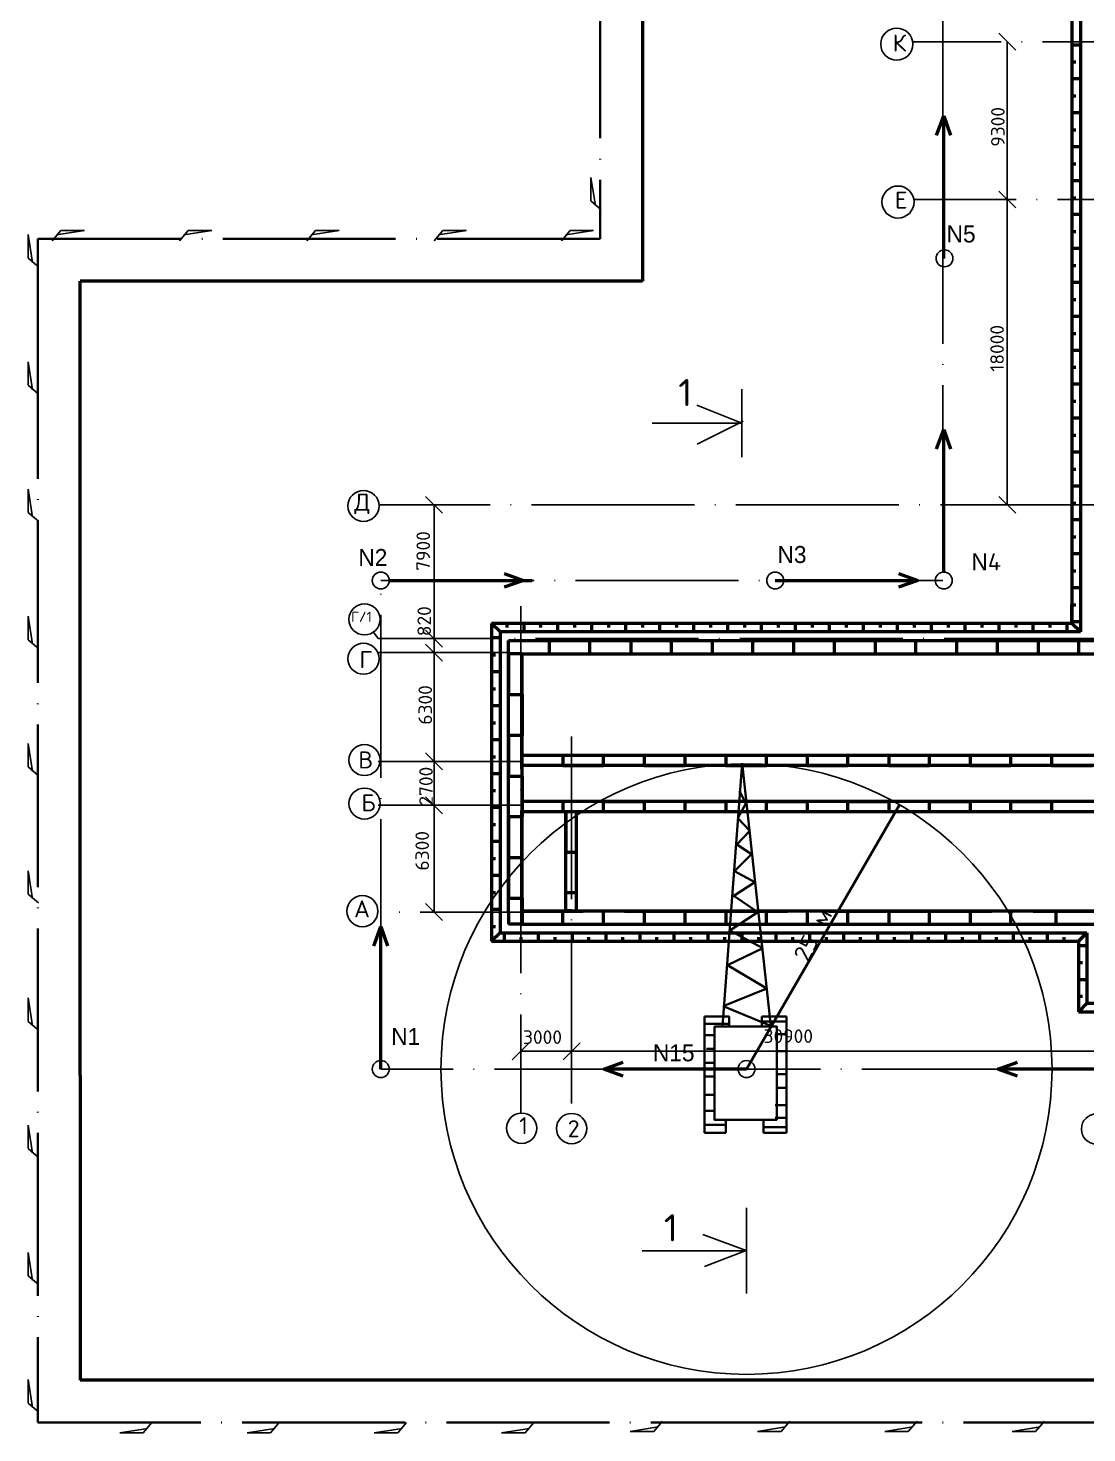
# Model space of a CAD drawing. Header units: millimetres. Extents: x 707 to 5070, y -235 to 1028.
# Drawn here: x 4417.4 to 4573.3, y 48.1 to 255.1 of the extents above; entities that cross this region are included whole.
import ezdxf

# ---------------------------------------------------------------- set-up
doc = ezdxf.new("R2010")
doc.units = ezdxf.units.MM
doc.linetypes.add('ACAD_ISO04W100', pattern=[30, 24, -3, 0, -3])

msp = doc.modelspace()

# ---------------------------------------------------------------- linework, layer by layer
at = {"linetype": 'ACAD_ISO04W100', "lineweight": 35}
for p, q in [((4501.6167, 262.8947), (4501.6167, 224.0982)), ((4418.8197, 224.0982), (4418.8197, 212.7232)), ((4470.0697, 224.0982), (4418.8197, 224.0982)), ((4501.6167, 224.0982), (4470.0697, 224.0982)), ((4418.8197, 212.7232), (4418.8197, 49.6118)), ((4418.8197, 49.6118), (4525.041, 49.6118)), ((4525.041, 49.6118), (4741.0167, 49.6118))]:
    msp.add_line(p, q, dxfattribs=at)
at = {"lineweight": 50}
for p, q in [((4507.8667, 262.8947), (4507.8667, 217.8482)), ((4571.1123, 257.4311), (4571.1123, 167.4061)), ((4572.3623, 256.1811), (4572.3623, 166.1561)), ((4572.3623, 252.6485), (4571.1123, 252.6485)), ((4571.1123, 250.1485), (4571.7123, 250.1485)), ((4572.3623, 247.6485), (4571.1123, 247.6485)), ((4571.1123, 245.1485), (4571.7123, 245.1485)), ((4572.3623, 242.6485), (4571.1123, 242.6485)), ((4551.189, 239.3746), (4552.2396, 242.2295)), ((4552.2396, 221.2051), (4552.2396, 242.2295)), ((4552.2396, 242.2295), (4553.2364, 239.3746)), ((4571.1123, 240.1485), (4571.7123, 240.1485)), ((4572.3623, 237.6485), (4571.1123, 237.6485)), ((4571.1123, 235.1485), (4571.7123, 235.1485)), ((4572.3623, 232.6485), (4571.1123, 232.6485)), ((4571.1123, 230.1485), (4571.7123, 230.1485)), ((4572.3623, 227.6485), (4571.1123, 227.6485)), ((4571.1123, 225.1485), (4571.7123, 225.1485)), ((4572.3623, 222.6485), (4571.1123, 222.6485)), ((4571.1123, 220.1485), (4571.7123, 220.1485)), ((4425.0697, 100.8482), (4425.0697, 217.8482)), ((4470.0697, 217.8482), (4425.0697, 217.8482)), ((4507.8667, 217.8482), (4469.4976, 217.8445)), ((4572.3623, 217.6485), (4571.1123, 217.6485)), ((4571.1123, 215.1485), (4571.7123, 215.1485)), ((4572.3623, 212.6485), (4571.1123, 212.6485)), ((4571.1123, 210.1485), (4571.7123, 210.1485)), ((4572.3623, 207.6485), (4571.1123, 207.6485)), ((4571.1123, 205.1485), (4571.7123, 205.1485)), ((4572.3623, 202.6485), (4571.1123, 202.6485)), ((4571.1123, 200.1485), (4571.7123, 200.1485)), ((4572.3623, 197.6485), (4571.1123, 197.6485)), ((4551.189, 193.1487), (4552.2396, 196.0036)), ((4552.2396, 196.0036), (4553.2364, 193.1487)), ((4552.2396, 174.9792), (4552.2396, 196.0036)), ((4571.1123, 195.1485), (4571.7123, 195.1485)), ((4572.3623, 192.6485), (4571.1123, 192.6485)), ((4571.1123, 190.1485), (4571.7123, 190.1485)), ((4572.3623, 187.6485), (4571.1123, 187.6485)), ((4571.1123, 185.1485), (4571.7123, 185.1485)), ((4572.3623, 182.6485), (4571.1123, 182.6485)), ((4571.1123, 180.1485), (4571.7123, 180.1485)), ((4572.3623, 177.6485), (4571.1123, 177.6485)), ((4487.4983, 174.7798), (4490.3532, 173.7292)), ((4545.5915, 174.7798), (4548.4464, 173.7292)), ((4571.1123, 175.1485), (4571.7123, 175.1485)), ((4470.5788, 173.7292), (4491.6032, 173.7292)), ((4490.3532, 173.7292), (4487.4983, 172.7324)), ((4527.422, 173.7292), (4548.4464, 173.7292)), ((4548.4464, 173.7292), (4545.5915, 172.7324)), ((4572.3623, 172.6485), (4571.1123, 172.6485)), ((4571.1123, 167.6485), (4571.1123, 170.1485)), ((4571.1123, 170.1485), (4571.7123, 170.1485)), ((4486.8873, 167.4061), (4485.6373, 167.4061)), ((4485.6373, 167.4061), (4485.6373, 120.5561)), ((4486.8873, 166.1561), (4485.6373, 167.4061)), ((4571.1123, 167.4061), (4486.8873, 167.4061)), ((4488.1373, 166.1561), (4486.8873, 166.1561)), ((4486.8873, 166.1561), (4486.8873, 123.0561)), ((4487.8715, 167.4061), (4487.8715, 166.8061)), ((4572.3623, 166.1561), (4488.1373, 166.1561)), ((4490.3715, 167.4061), (4490.3715, 166.1561)), ((4492.8715, 167.4061), (4492.8715, 166.8061)), ((4495.3715, 167.4061), (4495.3715, 166.1561)), ((4497.8715, 167.4061), (4497.8715, 166.8061)), ((4500.3715, 167.4061), (4500.3715, 166.1561)), ((4502.8715, 167.4061), (4502.8715, 166.8061)), ((4505.3715, 167.4061), (4505.3715, 166.1561)), ((4507.8715, 167.4061), (4507.8715, 166.8061)), ((4510.3715, 167.4061), (4510.3715, 166.1561)), ((4512.8715, 167.4061), (4512.8715, 166.8061)), ((4515.3715, 167.4061), (4515.3715, 166.1561)), ((4517.8715, 167.4061), (4517.8715, 166.8061)), ((4520.3715, 167.4061), (4520.3715, 166.1561)), ((4522.8715, 167.4061), (4522.8715, 166.8061)), ((4525.3715, 167.4061), (4525.3715, 166.1561)), ((4527.8715, 167.4061), (4527.8715, 166.8061)), ((4530.3715, 167.4061), (4530.3715, 166.1561)), ((4532.8715, 167.4061), (4532.8715, 166.8061)), ((4535.3715, 167.4061), (4535.3715, 166.1561)), ((4537.8715, 167.4061), (4537.8715, 166.8061)), ((4540.3715, 167.4061), (4540.3715, 166.1561)), ((4542.8715, 167.4061), (4542.8715, 166.8061)), ((4545.3715, 167.4061), (4545.3715, 166.1561)), ((4547.8715, 167.4061), (4547.8715, 166.8061)), ((4550.3715, 167.4061), (4550.3715, 166.1561)), ((4552.8715, 167.4061), (4552.8715, 166.8061)), ((4555.3715, 167.4061), (4555.3715, 166.1561)), ((4557.8715, 167.4061), (4557.8715, 166.8061)), ((4560.3715, 167.4061), (4560.3715, 166.1561)), ((4562.8715, 167.4061), (4562.8715, 166.8061)), ((4565.3715, 167.4061), (4565.3715, 166.1561)), ((4570.3715, 167.4061), (4567.8715, 167.4061)), ((4567.8715, 167.4061), (4567.8715, 166.8061)), ((4570.3715, 167.4061), (4570.3715, 166.1561)), ((4572.3623, 167.6485), (4571.1123, 167.6485)), ((4572.3623, 166.1561), (4571.1123, 167.4061)), ((4486.8873, 165.256), (4485.6373, 165.256)), ((4485.6373, 165.256), (4485.6373, 162.756)), ((4488.1373, 164.9061), (4494.1373, 164.9061)), ((4488.1373, 164.9061), (4676.6373, 164.9061)), ((4488.1373, 163.1061), (4488.1373, 164.9061)), ((4494.1373, 164.9061), (4494.1373, 162.9061)), ((4500.1373, 164.9061), (4506.1373, 164.9061)), ((4500.1373, 162.9061), (4500.1373, 164.9061)), ((4506.1373, 164.9061), (4506.1373, 162.9061)), ((4512.1373, 164.9061), (4518.1373, 164.9061)), ((4512.1373, 162.9061), (4512.1373, 164.9061)), ((4518.1373, 164.9061), (4518.1373, 162.9061)), ((4524.1373, 164.9061), (4530.1373, 164.9061)), ((4524.1373, 162.9061), (4524.1373, 164.9061)), ((4530.1373, 164.9061), (4530.1373, 162.9061)), ((4536.1373, 164.9061), (4542.1373, 164.9061)), ((4536.1373, 162.9061), (4536.1373, 164.9061)), ((4542.1373, 164.9061), (4542.1373, 162.9061)), ((4548.1373, 164.9061), (4554.1373, 164.9061)), ((4548.1373, 162.9061), (4548.1373, 164.9061)), ((4554.1373, 164.9061), (4554.1373, 162.9061)), ((4560.1373, 164.9061), (4566.1373, 164.9061)), ((4560.1373, 162.9061), (4560.1373, 164.9061)), ((4566.1373, 164.9061), (4566.1373, 162.9061)), ((4572.1373, 164.9061), (4578.1373, 164.9061)), ((4572.1373, 162.9061), (4572.1373, 164.9061)), ((4485.6373, 162.756), (4486.2373, 162.756)), ((4488.1373, 124.8561), (4488.1373, 163.1061)), ((4488.1373, 162.9061), (4488.1373, 156.9061)), ((4490.1373, 162.9061), (4488.1373, 162.9061)), ((4490.1373, 162.9061), (4674.6373, 162.9061)), ((4490.1373, 125.0561), (4490.1373, 162.9061)), ((4494.1373, 162.9061), (4500.1373, 162.9061)), ((4506.1373, 162.9061), (4512.1373, 162.9061)), ((4518.1373, 162.9061), (4524.1373, 162.9061)), ((4530.1373, 162.9061), (4536.1373, 162.9061)), ((4542.1373, 162.9061), (4548.1373, 162.9061)), ((4554.1373, 162.9061), (4560.1373, 162.9061)), ((4566.1373, 162.9061), (4572.1373, 162.9061)), ((4486.8873, 160.256), (4485.6373, 160.256)), ((4485.6373, 157.756), (4486.2373, 157.756)), ((4488.1373, 156.9061), (4490.1373, 156.9061)), ((4490.1373, 156.9061), (4490.1373, 150.9061)), ((4486.8873, 155.256), (4485.6373, 155.256)), ((4485.6373, 152.756), (4486.2373, 152.756)), ((4486.8873, 150.256), (4485.6373, 150.256)), ((4488.1373, 150.9061), (4488.1373, 144.9061)), ((4490.1373, 150.9061), (4488.1373, 150.9061)), ((4485.6373, 147.756), (4486.2373, 147.756)), ((4490.1373, 147.9811), (4496.1373, 147.9811)), ((4490.1373, 147.9811), (4658.3373, 147.9811)), ((4496.1373, 147.9811), (4496.1373, 146.4811)), ((4502.1373, 147.9811), (4508.1373, 147.9811)), ((4502.1373, 146.4811), (4502.1373, 147.9811)), ((4508.1373, 147.9811), (4508.1373, 146.4811)), ((4514.1373, 147.9811), (4520.1373, 147.9811)), ((4514.1373, 146.4811), (4514.1373, 147.9811)), ((4520.1373, 147.9811), (4520.1373, 146.4811)), ((4526.1373, 147.9811), (4532.1373, 147.9811)), ((4526.1373, 146.4811), (4526.1373, 147.9811)), ((4532.1373, 147.9811), (4532.1373, 146.4811)), ((4538.1373, 147.9811), (4544.1373, 147.9811)), ((4538.1373, 146.4811), (4538.1373, 147.9811)), ((4544.1373, 147.9811), (4544.1373, 146.4811)), ((4550.1373, 147.9811), (4556.1373, 147.9811)), ((4550.1373, 146.4811), (4550.1373, 147.9811)), ((4556.1373, 147.9811), (4556.1373, 146.4811)), ((4562.1373, 147.9811), (4568.1373, 147.9811)), ((4562.1373, 146.4811), (4562.1373, 147.9811)), ((4568.1373, 147.9811), (4568.1373, 146.4811)), ((4486.8873, 145.256), (4485.6373, 145.256)), ((4658.3373, 146.4811), (4490.1373, 146.4811)), ((4496.1373, 146.4811), (4502.1373, 146.4811)), ((4508.1373, 146.4811), (4514.1373, 146.4811)), ((4520.1373, 146.4811), (4526.1373, 146.4811)), ((4532.1373, 146.4811), (4538.1373, 146.4811)), ((4544.1373, 146.4811), (4550.1373, 146.4811)), ((4556.1373, 146.4811), (4562.1373, 146.4811)), ((4568.1373, 146.4811), (4574.1373, 146.4811)), ((4488.1373, 144.9061), (4490.1373, 144.9061)), ((4490.1373, 144.9061), (4490.1373, 138.9061)), ((4485.6373, 142.756), (4486.2373, 142.756)), ((4658.3373, 141.1811), (4490.1373, 141.1811)), ((4496.1373, 141.1811), (4496.1373, 139.6811)), ((4502.1373, 139.6811), (4502.1373, 141.1811)), ((4502.1373, 141.1811), (4508.1373, 141.1811)), ((4508.1373, 141.1811), (4508.1373, 139.6811)), ((4514.1373, 139.6811), (4514.1373, 141.1811)), ((4514.1373, 141.1811), (4520.1373, 141.1811)), ((4520.1373, 141.1811), (4520.1373, 139.6811)), ((4526.1373, 139.6811), (4526.1373, 141.1811)), ((4526.1373, 141.1811), (4532.1373, 141.1811)), ((4532.1373, 141.1811), (4532.1373, 139.6811)), ((4538.1373, 139.6811), (4538.1373, 141.1811)), ((4538.1373, 141.1811), (4544.1373, 141.1811)), ((4544.1373, 141.1811), (4544.1373, 139.6811)), ((4550.1373, 139.6811), (4550.1373, 141.1811)), ((4550.1373, 141.1811), (4556.1373, 141.1811)), ((4556.1373, 141.1811), (4556.1373, 139.6811)), ((4562.1373, 139.6811), (4562.1373, 141.1811)), ((4562.1373, 141.1811), (4568.1373, 141.1811)), ((4568.1373, 141.1811), (4568.1373, 139.6811)), ((4486.8873, 140.256), (4485.6373, 140.256)), ((4488.1373, 138.9061), (4488.1373, 132.9061)), ((4490.1373, 138.9061), (4488.1373, 138.9061)), ((4490.1373, 140.6061), (4490.1373, 139.6811)), ((4490.1373, 139.6811), (4658.3373, 139.6811)), ((4496.1373, 139.6811), (4502.1373, 139.6811)), ((4496.5998, 139.6811), (4496.5998, 133.6811)), ((4496.5998, 139.6811), (4498.0998, 139.6811)), ((4496.5998, 125.0561), (4496.5998, 139.6811)), ((4498.0998, 139.6811), (4498.0998, 125.0561)), ((4508.1373, 139.6811), (4514.1373, 139.6811)), ((4520.1373, 139.6811), (4526.1373, 139.6811)), ((4532.1373, 139.6811), (4538.1373, 139.6811)), ((4544.1373, 139.6811), (4550.1373, 139.6811)), ((4556.1373, 139.6811), (4562.1373, 139.6811)), ((4568.1373, 139.6811), (4574.1373, 139.6811)), ((4485.6373, 137.756), (4486.2373, 137.756)), ((4486.8873, 135.256), (4485.6373, 135.256)), ((4485.6373, 132.756), (4486.2373, 132.756)), ((4488.1373, 132.9061), (4488.1373, 126.9061)), ((4488.1373, 132.9061), (4490.1373, 132.9061)), ((4496.5998, 133.6811), (4498.0998, 133.6811)), ((4498.0998, 133.6811), (4498.0998, 127.6811)), ((4486.8873, 130.256), (4485.6373, 130.256)), ((4485.6373, 127.756), (4486.2373, 127.756)), ((4488.1373, 126.9061), (4490.1373, 126.9061)), ((4490.1373, 126.9061), (4490.1373, 123.9061)), ((4498.0998, 127.6811), (4496.5998, 127.6811)), ((4486.8873, 125.256), (4485.6373, 125.256)), ((4488.1373, 124.8561), (4488.1373, 123.0561)), ((4490.1373, 125.0561), (4574.5748, 125.0561)), ((4496.1373, 123.0561), (4496.1373, 125.0561)), ((4497.4373, 125.0561), (4496.5998, 125.0561)), ((4502.1373, 125.0561), (4508.1373, 125.0561)), ((4502.1373, 123.0561), (4502.1373, 125.0561)), ((4508.1373, 125.0561), (4508.1373, 123.0561)), ((4514.1373, 125.0561), (4520.1373, 125.0561)), ((4514.1373, 123.0561), (4514.1373, 125.0561)), ((4520.1373, 125.0561), (4520.1373, 123.0561)), ((4526.1373, 125.0561), (4532.1373, 125.0561)), ((4526.1373, 123.0561), (4526.1373, 125.0561)), ((4532.1373, 125.0561), (4532.1373, 123.0561)), ((4538.1373, 125.0561), (4544.1373, 125.0561)), ((4538.1373, 123.0561), (4538.1373, 125.0561)), ((4544.1373, 125.0561), (4544.1373, 123.0561)), ((4550.1373, 125.0561), (4556.1373, 125.0561)), ((4550.1373, 123.0561), (4550.1373, 125.0561)), ((4556.1373, 125.0561), (4556.1373, 123.0561)), ((4562.1373, 125.0561), (4568.1373, 125.0561)), ((4562.1373, 123.0561), (4562.1373, 125.0561)), ((4568.7423, 125.0561), (4568.7423, 123.0561)), ((4468.2782, 119.8987), (4469.3288, 122.7536)), ((4469.3288, 122.7536), (4470.3256, 119.8987)), ((4469.3359, 101.7292), (4469.3359, 122.7536)), ((4485.6373, 122.756), (4486.2373, 122.756)), ((4486.8873, 123.0561), (4486.8873, 121.8061)), ((4490.1373, 123.0561), (4488.1373, 123.0561)), ((4489.9373, 123.0561), (4574.5748, 123.0561)), ((4490.1373, 123.9061), (4490.1373, 123.0561)), ((4490.1373, 123.0561), (4496.1373, 123.0561)), ((4496.1373, 123.0561), (4502.1373, 123.0561)), ((4508.1373, 123.0561), (4514.1373, 123.0561)), ((4520.1373, 123.0561), (4526.1373, 123.0561)), ((4532.1373, 123.0561), (4538.1373, 123.0561)), ((4544.1373, 123.0561), (4550.1373, 123.0561)), ((4556.1373, 123.0561), (4562.1373, 123.0561)), ((4486.8873, 121.8061), (4485.6373, 120.5561)), ((4485.6373, 120.5561), (4572.0748, 120.5561)), ((4486.8873, 121.8061), (4573.3248, 121.8061)), ((4487.4911, 121.8061), (4487.4911, 120.5561)), ((4487.4911, 120.5561), (4489.9911, 120.5561)), ((4489.9911, 120.5561), (4489.9911, 121.1561)), ((4492.4911, 121.8061), (4492.4911, 120.5561)), ((4494.9911, 120.5561), (4494.9911, 121.1561)), ((4497.4911, 121.8061), (4497.4911, 120.5561)), ((4499.9911, 120.5561), (4499.9911, 121.1561)), ((4502.4911, 121.8061), (4502.4911, 120.5561)), ((4504.9911, 120.5561), (4504.9911, 121.1561)), ((4507.4911, 121.8061), (4507.4911, 120.5561)), ((4509.9911, 120.5561), (4509.9911, 121.1561)), ((4512.4911, 121.8061), (4512.4911, 120.5561)), ((4514.9911, 120.5561), (4514.9911, 121.1561)), ((4517.4911, 121.8061), (4517.4911, 120.5561)), ((4519.9911, 120.5561), (4519.9911, 121.1561)), ((4522.4911, 121.8061), (4522.4911, 120.5561)), ((4524.9911, 120.5561), (4524.9911, 121.1561)), ((4527.4911, 121.8061), (4527.4911, 120.5561)), ((4529.9911, 120.5561), (4529.9911, 121.1561)), ((4532.4911, 121.8061), (4532.4911, 120.5561)), ((4534.9911, 120.5561), (4534.9911, 121.1561)), ((4537.4911, 121.8061), (4537.4911, 120.5561)), ((4539.9911, 120.5561), (4539.9911, 121.1561)), ((4542.4911, 121.8061), (4542.4911, 120.5561)), ((4544.9911, 120.5561), (4544.9911, 121.1561)), ((4547.4911, 121.8061), (4547.4911, 120.5561)), ((4549.9911, 120.5561), (4549.9911, 121.1561)), ((4552.4911, 121.8061), (4552.4911, 120.5561)), ((4554.9911, 120.5561), (4554.9911, 121.1561)), ((4557.4911, 121.8061), (4557.4911, 120.5561)), ((4559.9911, 120.5561), (4559.9911, 121.1561)), ((4562.4911, 121.8061), (4562.4911, 120.5561)), ((4564.9911, 120.5561), (4564.9911, 121.1561)), ((4567.4911, 121.8061), (4567.4911, 120.5561)), ((4569.9911, 120.5561), (4569.9911, 121.1561)), ((4573.3248, 121.8061), (4572.0748, 120.5561)), ((4572.0748, 120.5561), (4572.0748, 111.4311)), ((4573.3248, 121.8061), (4573.3248, 111.4311)), ((4572.0748, 119.9459), (4573.3248, 119.9459)), ((4572.0748, 119.9459), (4572.0748, 117.4459)), ((4572.0748, 117.4459), (4572.6748, 117.4459)), ((4572.0748, 114.9459), (4573.3248, 114.9459)), ((4572.0748, 114.9459), (4572.0748, 114.3459)), ((4572.0748, 114.9459), (4572.0748, 112.4459)), ((4572.0748, 112.4459), (4572.6748, 112.4459)), ((4572.0748, 111.4311), (4572.0748, 110.1811)), ((4573.3248, 111.4311), (4572.0748, 110.1811)), ((4572.0748, 110.1811), (4605.4748, 110.1811)), ((4573.3248, 111.4311), (4604.2248, 111.4311)), ((4502.1664, 101.7292), (4505.0213, 102.726)), ((4523.1908, 101.7292), (4502.1664, 101.7292)), ((4505.0213, 100.6786), (4502.1664, 101.7292)), ((4502.1664, 101.7292), (4502.1664, 101.7292)), ((4560.2301, 101.7292), (4563.085, 102.726)), ((4563.085, 100.6786), (4560.2301, 101.7292)), ((4581.2545, 101.7292), (4560.2301, 101.7292)), ((4425.0697, 100.8482), (4425.0697, 55.8618)), ((4734.7667, 55.8618), (4425.0697, 55.8618))]:
    msp.add_line(p, q, dxfattribs=at)
at = {"linetype": 'ACAD_ISO04W100'}
for p, q in [((4552.1258, 262.7247), (4552.1258, 173.7292)), ((4620.8873, 253.1311), (4547.7665, 253.1311)), ((4593.008, 229.8811), (4547.7665, 229.8811)), ((4522.5044, 201.924), (4522.5044, 191.9208)), ((4522.5044, 196.9224), (4515.8897, 199.5871)), ((4522.5044, 196.9224), (4509.2751, 196.9224)), ((4522.713, 197.2196), (4515.9432, 193.8375)), ((4635.9395, 184.8811), (4469.182, 184.8811)), ((4552.1258, 173.7292), (4469.3288, 173.7292)), ((4469.3288, 114.5507), (4469.3288, 173.7292)), ((4489.9373, 169.9489), (4489.9373, 95.1396)), ((4606.4123, 165.1561), (4468.9451, 165.1561)), ((4488.1373, 163.1061), (4468.9451, 163.1061)), ((4497.4373, 150.7556), (4497.4373, 95.1396)), ((4489.9373, 147.0561), (4468.9451, 147.0561)), ((4489.9373, 140.6061), (4468.9451, 140.6061)), ((4679.7123, 124.8561), (4468.9451, 124.8561)), ((4469.3288, 114.5507), (4469.3359, 101.7292)), ((4510.0735, 101.7292), (4469.3288, 101.7292)), ((4510.0735, 101.7292), (4688.4368, 101.7292)), ((4523.1908, 81.2526), (4523.1908, 68.6652)), ((4523.1514, 74.9745), (4516.7504, 77.3433)), ((4523.1908, 74.9589), (4507.8194, 74.9589)), ((4523.1514, 74.9745), (4516.9875, 72.6058))]:
    msp.add_line(p, q, dxfattribs=at)
for p, q in [((4571.1123, 257.4311), (4571.1123, 167.4061)), ((4572.3623, 256.1811), (4572.3623, 166.1561)), ((4560.3394, 254.3811), (4562.8394, 251.8811)), ((4561.5894, 253.1311), (4561.5894, 184.8811)), ((4500.2788, 233.1232), (4500.9262, 229.0091)), ((4500.2788, 229.6694), (4500.2788, 233.1232)), ((4560.3394, 231.1311), (4562.8394, 228.6311)), ((4501.7886, 228.3742), (4500.2788, 229.6694)), ((4417.3816, 221.2448), (4417.3816, 224.6986)), ((4417.3816, 224.6986), (4418.029, 220.5845)), ((4420.9291, 223.7988), (4422.2243, 225.3086)), ((4425.6781, 225.3086), (4421.564, 224.6612)), ((4422.2243, 225.3086), (4425.6781, 225.3086)), ((4439.6791, 223.7988), (4440.9743, 225.3086)), ((4444.4281, 225.3086), (4440.314, 224.6612)), ((4440.9743, 225.3086), (4444.4281, 225.3086)), ((4458.4291, 223.7988), (4459.7243, 225.3086)), ((4463.1781, 225.3086), (4459.064, 224.6612)), ((4459.7243, 225.3086), (4463.1781, 225.3086)), ((4477.1791, 223.7988), (4478.4743, 225.3086)), ((4481.9281, 225.3086), (4477.814, 224.6612)), ((4478.4743, 225.3086), (4481.9281, 225.3086)), ((4495.9291, 223.7988), (4497.2243, 225.3086)), ((4500.6781, 225.3086), (4496.564, 224.6612)), ((4497.2243, 225.3086), (4500.6781, 225.3086)), ((4418.8914, 219.9496), (4417.3816, 221.2448)), ((4417.3816, 202.4948), (4417.3816, 205.9486)), ((4417.3816, 205.9486), (4418.029, 201.8345)), ((4418.8914, 201.1996), (4417.3816, 202.4948)), ((4417.3816, 183.7448), (4417.3816, 187.1986)), ((4417.3816, 187.1986), (4418.029, 183.0845)), ((4475.9162, 186.1311), (4478.4162, 183.6311)), ((4477.1662, 124.8561), (4477.1662, 184.8811)), ((4560.3394, 186.1311), (4562.8394, 183.6311)), ((4418.8914, 182.4496), (4417.3816, 183.7448)), ((4417.3816, 164.9948), (4417.3816, 168.4486)), ((4417.3816, 168.4486), (4418.029, 164.3345)), ((4468.9451, 165.1561), (4468.254, 166.1281)), ((4475.9162, 166.4061), (4478.4162, 163.9061)), ((4486.8873, 167.4061), (4485.6373, 167.4061)), ((4485.6373, 167.4061), (4485.6373, 120.5561)), ((4571.1123, 167.4061), (4486.8873, 167.4061)), ((4488.1373, 166.1561), (4486.8873, 166.1561)), ((4486.8873, 166.1561), (4486.8873, 123.0561)), ((4572.3623, 166.1561), (4488.1373, 166.1561)), ((4418.8914, 163.6996), (4417.3816, 164.9948)), ((4475.9162, 164.3561), (4478.4162, 161.8561)), ((4572.3623, 164.9061), (4572.3623, 164.9061)), ((4417.3816, 146.2448), (4417.3816, 149.6986)), ((4417.3816, 149.6986), (4418.029, 145.5845)), ((4475.9162, 148.3061), (4478.4162, 145.8061)), ((4418.8914, 144.9496), (4417.3816, 146.2448)), ((4475.9162, 141.8561), (4478.4162, 139.3561)), ((4417.3816, 127.4948), (4417.3816, 130.9486)), ((4417.3816, 130.9486), (4418.029, 126.8345)), ((4418.8914, 126.1996), (4417.3816, 127.4948)), ((4475.9162, 126.1061), (4478.4162, 123.6061)), ((4486.8873, 123.0561), (4486.8873, 121.8061)), ((4485.6373, 120.5561), (4572.0748, 120.5561)), ((4486.8873, 121.8061), (4573.3248, 121.8061)), ((4572.0748, 120.5561), (4572.0748, 111.4311)), ((4417.3816, 108.7448), (4417.3816, 112.1986)), ((4417.3816, 112.1986), (4418.029, 108.0845)), ((4572.0748, 111.4311), (4572.0748, 110.1811)), ((4572.0748, 110.1811), (4605.4748, 110.1811)), ((4418.8914, 107.4496), (4417.3816, 108.7448)), ((4491.1873, 105.592), (4488.6873, 103.092)), ((4498.6873, 105.592), (4496.1873, 103.092)), ((4489.9373, 104.342), (4674.8373, 104.342)), ((4417.3816, 89.9948), (4417.3816, 93.4486)), ((4417.3816, 93.4486), (4418.029, 89.3345)), ((4418.8914, 88.6996), (4417.3816, 89.9948)), ((4417.3816, 71.2448), (4417.3816, 74.6986)), ((4417.3816, 74.6986), (4418.029, 70.5845)), ((4418.8914, 69.9496), (4417.3816, 71.2448)), ((4417.3816, 55.9486), (4418.029, 51.8345)), ((4417.3816, 52.4948), (4417.3816, 55.9486)), ((4418.8914, 51.1996), (4417.3816, 52.4948)), ((4510.8195, 49.8403), (4509.5244, 48.3306)), ((4529.5695, 49.8403), (4528.2744, 48.3306)), ((4548.3195, 49.8403), (4547.0244, 48.3306)), ((4567.0695, 49.8403), (4565.7744, 48.3306)), ((4430.8745, 48.1021), (4434.9886, 48.7494)), ((4434.3284, 48.1021), (4430.8745, 48.1021)), ((4435.6235, 49.6118), (4434.3284, 48.1021)), ((4449.6245, 48.1021), (4453.7386, 48.7494)), ((4453.0784, 48.1021), (4449.6245, 48.1021)), ((4454.3735, 49.6118), (4453.0784, 48.1021)), ((4468.3745, 48.1021), (4472.4886, 48.7494)), ((4471.8284, 48.1021), (4468.3745, 48.1021)), ((4473.1235, 49.6118), (4471.8284, 48.1021)), ((4487.1245, 48.1021), (4491.2386, 48.7494)), ((4490.5784, 48.1021), (4487.1245, 48.1021)), ((4491.8735, 49.6118), (4490.5784, 48.1021)), ((4506.0705, 48.3306), (4510.1847, 48.9779)), ((4509.5244, 48.3306), (4506.0705, 48.3306)), ((4524.8205, 48.3306), (4528.9347, 48.9779)), ((4528.2744, 48.3306), (4524.8205, 48.3306)), ((4543.5705, 48.3306), (4547.6847, 48.9779)), ((4547.0244, 48.3306), (4543.5705, 48.3306)), ((4562.3205, 48.3306), (4566.4347, 48.9779)), ((4565.7744, 48.3306), (4562.3205, 48.3306))]:
    msp.add_line(p, q)
at = {"lineweight": 35}
for p, q in [((4519.6504, 108.0681), (4522.5281, 146.8)), ((4522.5281, 146.8), (4526.7694, 108.0402)), ((4521.9086, 138.7208), (4523.0942, 140.853)), ((4523.0942, 140.853), (4522.1457, 142.7483)), ((4523.687, 136.8255), (4521.9086, 138.7208)), ((4523.1908, 101.7292), (4545.734, 140.6753)), ((4521.7901, 134.8117), (4523.687, 136.8255)), ((4523.9241, 133.3902), (4521.7901, 134.8117)), ((4521.4344, 130.9026), (4523.9241, 133.3902)), ((4524.3983, 129.2442), (4521.4344, 130.9026)), ((4521.3158, 127.2304), (4524.3983, 129.2442)), ((4524.8725, 124.8612), (4521.3158, 127.2304)), ((4520.7231, 122.1367), (4524.8725, 124.8612)), ((4525.5838, 119.5306), (4520.7231, 122.1367)), ((4520.3674, 117.043), (4525.5838, 119.5306)), ((4526.1766, 113.6077), (4520.3674, 117.043)), ((4519.7746, 111.0017), (4526.1766, 113.6077)), ((4526.888, 108.0402), (4519.7746, 111.0017)), ((4517.0117, 109.47), (4517.0117, 92.3241)), ((4520.6371, 109.47), (4517.0117, 109.47)), ((4517.1113, 108.4064), (4520.6661, 108.4064)), ((4520.6371, 108.0211), (4520.6371, 109.47)), ((4525.4709, 109.47), (4525.4709, 108.0211)), ((4529.0963, 109.47), (4525.4709, 109.47)), ((4525.575, 108.7446), (4529.1298, 108.7446)), ((4529.0963, 92.3241), (4529.0963, 109.47)), ((4517.1113, 106.715), (4518.4655, 106.715)), ((4527.6063, 106.8842), (4529.1298, 106.8842)), ((4517.2806, 104.6854), (4518.4655, 104.6854)), ((4527.6063, 104.3471), (4529.1298, 104.3471)), ((4517.1113, 102.6558), (4518.4655, 102.6558)), ((4517.1113, 100.6262), (4518.4655, 100.6262)), ((4527.6063, 100.9644), (4529.1298, 100.9644)), ((4517.1113, 97.92), (4518.4655, 97.92)), ((4527.6063, 98.9348), (4529.1298, 98.9348)), ((4517.1113, 95.5521), (4518.4655, 95.5521)), ((4527.437, 96.3978), (4529.1298, 96.3978)), ((4517.1113, 93.5225), (4520.1583, 93.5225)), ((4520.1537, 92.3241), (4520.1537, 94.256)), ((4525.7126, 94.256), (4525.7126, 92.3241)), ((4525.7443, 93.1842), (4529.1298, 93.1842)), ((4527.437, 94.5373), (4529.1298, 94.5373)), ((4517.0117, 92.3241), (4520.1537, 92.3241)), ((4525.7126, 92.3241), (4529.0963, 92.3241))]:
    msp.add_line(p, q, dxfattribs=at)
msp.add_lwpolyline([(4518.4619, 108.0211), (4527.6461, 108.0211), (4527.6461, 94.256), (4518.4619, 94.256)], close=True, dxfattribs=at)
for centre, radius in [((4545.3165, 252.7691), 2.3622), ((4545.5043, 229.5056), 2.3622), ((4552.3534, 221.2051), 1.25), ((4466.7762, 184.7113), 2.287), ((4469.3288, 173.7292), 1.25), ((4527.422, 173.7292), 1.25), ((4552.2396, 173.7292), 1.25), ((4466.9288, 167.992), 2.287), ((4466.7762, 162.1983), 2.287), ((4466.9288, 147.2566), 2.287), ((4523.1908, 101.7292), 45), ((4466.9288, 140.8531), 2.287), ((4466.6236, 124.9966), 2.287), ((4469.3288, 101.7292), 1.25), ((4523.1908, 101.7292), 1.25), ((4490.0717, 93.0073), 2.2306), ((4497.4256, 92.9575), 2.2306), ((4574.7417, 92.8847), 2.2306)]:
    msp.add_circle(centre, radius)

# ---------------------------------------------------------------- texts
at = {"attachment_point": 1}
for s, insert, char_height, width in [('{\\Ftxt.shx|c204;К}', (4544.711, 254.1903), 2.5, 7.511415), ('{\\Ftxt.shx|c204;Е}', (4545.0283, 231.0517), 2.5, 9.248723), ('N5', (4552.6647, 226.0478), 2.5, 8.781062), ('{\\Ftxt.shx|c204;Д}', (4465.421, 186.5158), 2.5, 8.877127), ('N2', (4466.019, 178.3673), 2.5, 8.510856), ('N3', (4527.7564, 178.8098), 2.5, 8.321938), ('N{\\Ftxt.shx|c204;4}', (4556.3191, 177.732), 2.5, 8.321938), ('{\\Ftxt.shx|c204;Г/1}', (4464.9374, 169.1241), 1.5, 12.214757), ('{\\Ftxt.shx|c204;Г}', (4466.1583, 163.3269), 2.5, 9.466437), ('{\\Ftxt.shx|c204;В}', (4466.0057, 148.5321), 2.5, 8.55033), ('{\\Ftxt.shx|c204;Б}', (4466.4521, 142.2136), 2.5, 6.165817), ('{\\Ftxt.shx|c204;А}', (4465.3838, 126.5867), 2.5, 6.850907), ('N1', (4470.8638, 107.7793), 2.5, 8.680324), ('{\\Ftxt.shx|c204;3000}', (4490.2727, 107.4284), 2, 7.029962), ('{\\Ftxt.shx|c204;30900}', (4525.7052, 107.5736), 2, 12.601129), ('N15', (4509.4036, 105.3682), 2.5, 6.877849), ('{\\Ftxt.shx|c204;1}', (4489.7037, 94.6393), 2.5, 5.138179), ('{\\Ftxt.shx|c204;2}', (4496.8401, 94.1808), 2.5, 8.906179)]:
    msp.add_mtext(s, dxfattribs=dict(at, insert=insert, char_height=char_height, width=width))
at = {"char_height": 2, "width": 25.30382, "attachment_point": 1, "rotation": 90}
for s, insert in [('{\\Ftxt.shx|c204;9300}', (4559.2139, 237.6589)), ('{\\Ftxt.shx|c204;18000}', (4559.0985, 204.4979)), ('{\\Ftxt.shx|c204;7900}', (4474.577, 175.1517)), ('{\\Ftxt.shx|c204;820}', (4474.7253, 165.516)), ('{\\Ftxt.shx|c204;6300}', (4474.8737, 152.4706)), ('{\\Ftxt.shx|c204;2700}', (4474.9851, 140.5447)), ('{\\Ftxt.shx|c204;6300}', (4474.4286, 130.9755))]:
    msp.add_mtext(s, dxfattribs=dict(at, insert=insert))
at = {"linetype": 'ACAD_ISO04W100', "char_height": 4, "width": 7.222202, "attachment_point": 1}
for insert in [(4513.1309, 203.4312), (4511.0067, 80.3302)]:
    msp.add_mtext('{\\Ftxt.shx|c204;1}', dxfattribs=dict(at, insert=insert))
at = {"lineweight": 35, "insert": (4530.0025, 118.481), "char_height": 2.5, "width": 16.479185, "attachment_point": 1, "rotation": 62.893383}
msp.add_mtext('{\\Ftxt.shx|c204;25 м}', dxfattribs=at)

doc.saveas('drawing.dxf')
